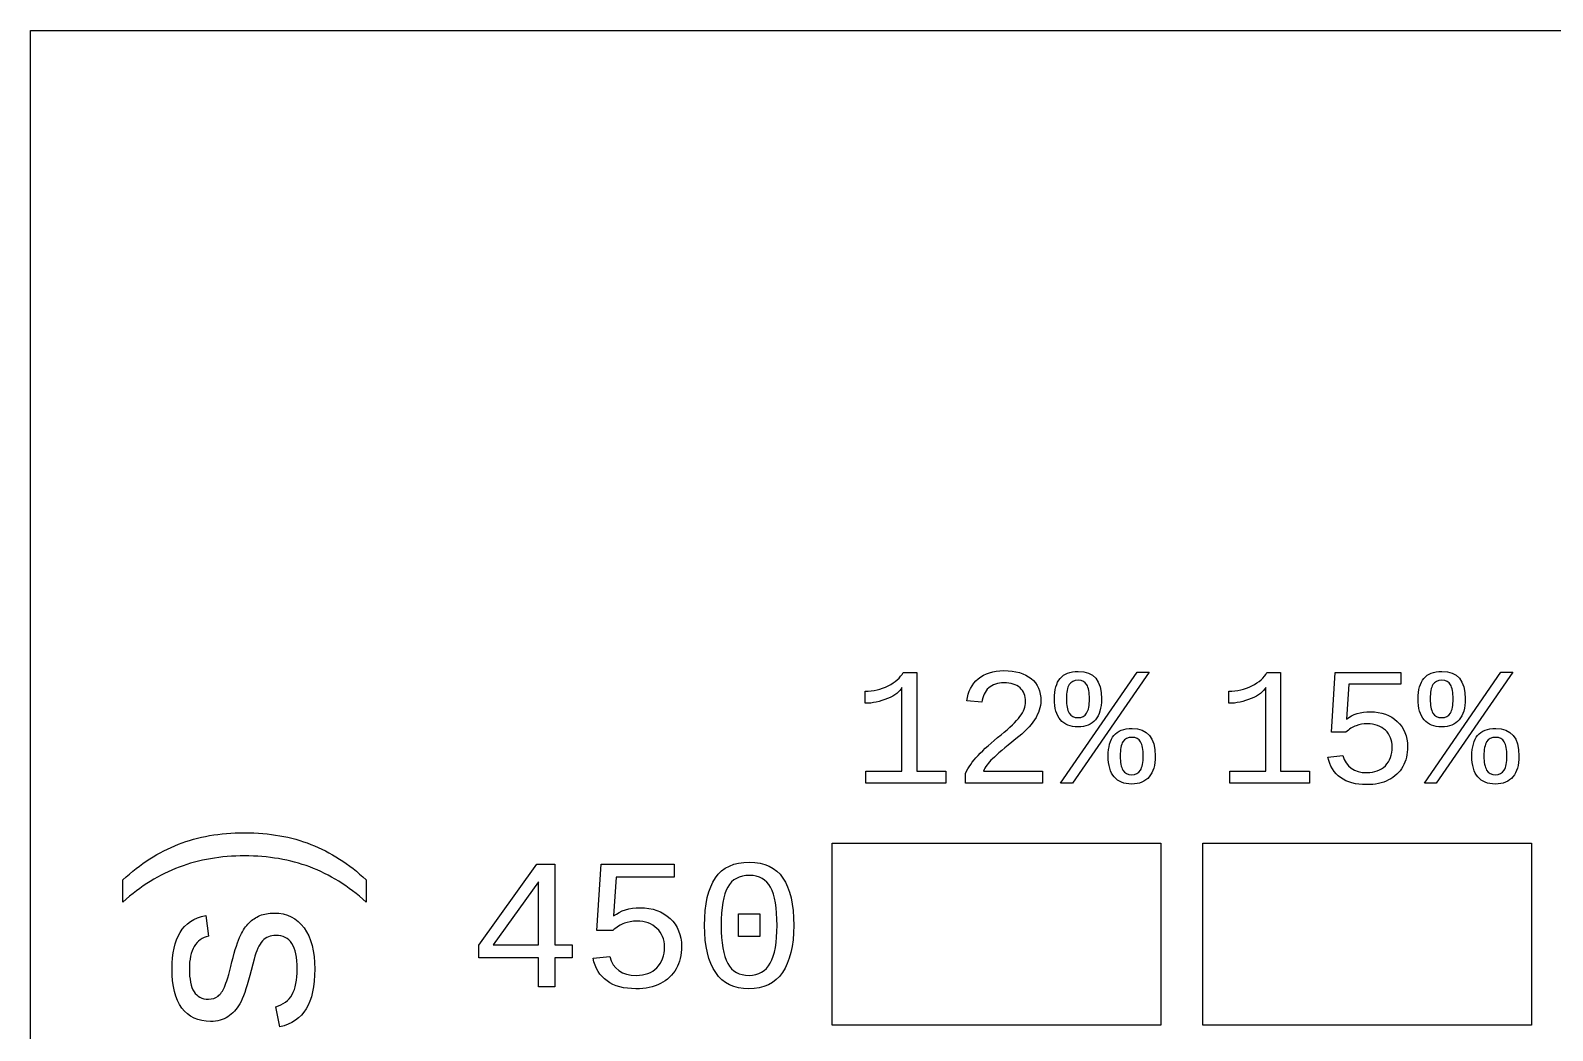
# Model space of a CAD drawing. Extents: x 0 to 218, y 0 to 155.
# Drawn here: x 0.1 to 57.7, y 117.1 to 154.9 of the extents above; entities that cross this region are included whole.
import ezdxf

# ---------------------------------------------------------------- set-up
doc = ezdxf.new("R2010")
doc.units = 0
doc.layers.add('Ebene_1', color=7, linetype='CONTINUOUS')

msp = doc.modelspace()

# ---------------------------------------------------------------- linework, layer by layer
at = {"layer": 'Ebene_1', "color": 7}
for points in [[(0.131722, 154.868278), (217.86828, 154.868278), (217.86828, 154.868278), (217.86828, 0.131717), (217.86828, 0.131717), (0.131722, 0.131717), (0.131722, 0.131717), (0.131722, 154.868278), (0.131722, 154.868278)], [(39.552352, 126.417517), (39.102767, 126.417517), (41.992513, 130.612611), (42.4483, 130.612611)], [(39.769393, 130.637416)], [(53.310685, 126.417518), (52.861103, 126.417518), (55.750848, 130.612611), (56.206635, 130.612611)], [(53.527728, 130.637416)], [(40.191072, 129.595619)], [(53.949408, 129.595619)], [(41.803378, 128.479408)], [(55.561713, 128.479408)], [(42.225058, 127.43761)], [(52.225481, 127.794178)], [(55.983393, 127.437611)], [(30.458334, 124.139582), (42.89375, 124.139582), (42.89375, 124.139582), (42.89375, 117.260413), (42.89375, 117.260413), (30.458334, 117.260413), (30.458334, 117.260413), (30.458334, 124.139582), (30.458334, 124.139582)], [(44.481251, 124.139582), (56.916667, 124.139582), (56.916667, 124.139582), (56.916667, 117.260413), (56.916667, 117.260413), (44.481251, 117.260413), (44.481251, 117.260413), (44.481251, 124.139582), (44.481251, 124.139582)], [(19.972494, 119.806741), (19.972494, 118.707754), (19.352377, 118.707754), (19.352377, 119.806741), (17.099284, 119.806741), (17.099284, 120.289055), (19.28692, 123.35519), (19.972494, 123.35519), (19.972494, 120.295945), (20.620172, 120.295945), (20.620172, 119.806741)], [(19.352377, 122.683397), (17.629829, 120.295945), (19.352377, 120.295945)], [(9.345138, 121.502366)], [(26.914361, 120.619784), (26.914361, 121.477611), (27.723959, 121.477611), (27.723959, 120.619784)], [(28.375083, 121.033196)], [(29.005535, 121.033196)], [(24.761176, 120.237377)]]:
    msp.add_lwpolyline(points, close=True, dxfattribs=at)
for points in [[(33.146541, 130.600209), (33.661238, 130.600209), (33.661238, 126.867102), (34.755745, 126.867102), (34.755745, 126.417517), (31.738875, 126.417517)], [(46.904876, 130.600209), (47.419573, 130.600209), (47.419573, 126.867103), (48.514081, 126.867103), (48.514081, 126.417518), (45.49721, 126.417518)], [(49.887639, 128.342982), (49.341936, 128.342982), (49.487665, 130.600209), (51.971232, 130.600209), (51.971232, 130.150624), (50.002362, 130.150624), (49.912443, 128.832875)], [(31.71097, 129.431288), (31.71097, 129.890174)], [(31.738875, 126.417517), (31.738875, 126.867102), (33.100032, 126.867102), (33.100032, 130.032801)], [(45.469305, 129.431288), (45.469305, 129.890174)], [(45.49721, 126.417518), (45.49721, 126.867103), (46.858367, 126.867103), (46.858367, 130.032801)], [(36.123104, 129.468495), (35.552596, 129.521205)], [(49.214814, 127.394203), (49.77912, 127.459315)], [(36.178914, 126.870203), (38.420638, 126.870203), (38.420638, 126.417517), (35.506087, 126.417517)], [(35.506087, 126.417517), (35.506087, 126.780287)], [(8.221347, 124.53612), (8.24064, 124.53612)], [(22.163574, 120.847159), (21.557239, 120.847159), (21.719159, 123.35519), (24.478678, 123.35519), (24.478678, 122.855651), (22.291042, 122.855651), (22.191136, 121.391484)], [(3.629724, 121.917158), (3.629724, 122.756383)], [(12.832263, 122.756383), (12.832263, 121.917158)], [(6.764761, 121.410729), (6.861224, 120.629382)], [(21.415988, 119.792961), (22.042995, 119.865306)], [(8.592728, 119.761218), (8.428742, 119.139033)], [(9.562178, 117.195311), (9.412661, 117.962189)]]:
    msp.add_lwpolyline(points, dxfattribs=at)
for points in [[(32.576033, 130.091713), (32.848885, 130.226071), (33.039054, 130.39557), (33.146541, 130.600209)], [(35.552596, 129.521205), (35.593937, 129.872604), (35.737597, 130.150624), (35.983577, 130.355262)], [(35.983577, 130.355262), (36.229557, 130.561968), (36.553052, 130.665321), (36.954061, 130.665321)], [(36.954061, 130.206434), (36.718416, 130.206434), (36.527213, 130.141322), (36.380452, 130.011097)], [(36.954061, 130.665321), (37.394344, 130.665321), (37.737475, 130.566102), (37.983455, 130.367665)], [(37.564876, 130.020399), (37.422249, 130.144422), (37.218644, 130.206434), (36.954061, 130.206434)], [(37.983455, 130.367665), (38.229435, 130.169227), (38.352425, 129.888107), (38.352425, 129.524305)], [(38.867122, 129.595619), (38.867122, 129.940817), (38.939469, 130.200233), (39.084163, 130.373866)], [(39.084163, 130.373866), (39.228857, 130.549566), (39.457267, 130.637416), (39.769393, 130.637416)], [(39.425228, 130.138221), (39.357015, 130.028667), (39.322908, 129.8478), (39.322908, 129.595619)], [(39.766292, 130.302552), (39.607129, 130.302552), (39.49344, 130.247775), (39.425228, 130.138221)], [(40.091853, 130.13202), (40.027775, 130.245708), (39.919254, 130.302552), (39.766292, 130.302552)], [(39.769393, 130.637416), (40.35437, 130.637416), (40.646858, 130.29015), (40.646858, 129.595619)], [(40.191072, 129.595619), (40.191072, 129.841599), (40.157999, 130.020399), (40.091853, 130.13202)], [(46.334368, 130.091713), (46.60722, 130.226071), (46.797389, 130.39557), (46.904876, 130.600209)], [(52.625457, 129.595619), (52.625457, 129.940817), (52.697804, 130.200233), (52.842497, 130.373866)], [(52.842497, 130.373866), (52.987193, 130.549566), (53.215603, 130.637416), (53.527728, 130.637416)], [(53.183564, 130.138221), (53.115351, 130.028667), (53.081244, 129.8478), (53.081244, 129.595619)], [(53.524628, 130.302552), (53.365463, 130.302552), (53.251775, 130.247775), (53.183564, 130.138221)], [(53.850189, 130.13202), (53.786111, 130.245708), (53.67759, 130.302552), (53.524628, 130.302552)], [(53.527728, 130.637416), (54.112705, 130.637416), (54.405193, 130.29015), (54.405193, 129.595619)], [(53.949408, 129.595619), (53.949408, 129.841599), (53.916335, 130.020399), (53.850189, 130.13202)], [(31.71097, 129.890174), (32.016894, 129.890174), (32.305249, 129.957354), (32.576033, 130.091713)], [(32.554329, 129.611122), (32.269075, 129.491232), (31.987955, 129.431288), (31.71097, 129.431288)], [(33.100032, 130.032801), (33.023551, 129.871571), (32.84165, 129.731011), (32.554329, 129.611122)], [(36.380452, 130.011097), (36.235758, 129.88294), (36.149975, 129.702072), (36.123104, 129.468495)], [(37.778817, 129.490199), (37.778817, 129.719642), (37.707503, 129.896375), (37.564876, 130.020399)], [(39.093465, 128.804969), (38.94257, 128.982736), (38.867122, 129.246286), (38.867122, 129.595619)], [(39.322908, 129.595619), (39.322908, 129.35584), (39.357015, 129.178073), (39.425228, 129.062318)], [(40.085652, 129.059217), (40.155932, 129.174973), (40.191072, 129.353773), (40.191072, 129.595619)], [(40.646858, 129.595619), (40.646858, 129.25042), (40.571411, 128.987904), (40.420516, 128.80807)], [(45.469305, 129.890174), (45.775229, 129.890174), (46.063584, 129.957354), (46.334368, 130.091713)], [(46.312664, 129.611122), (46.02741, 129.491232), (45.74629, 129.431288), (45.469305, 129.431288)], [(46.858367, 130.032801), (46.781886, 129.871571), (46.599985, 129.731011), (46.312664, 129.611122)], [(52.8518, 128.804969), (52.700905, 128.982736), (52.625457, 129.246286), (52.625457, 129.595619)], [(53.081244, 129.595619), (53.081244, 129.35584), (53.115351, 129.178073), (53.183564, 129.062318)], [(53.843988, 129.059217), (53.914268, 129.174973), (53.949408, 129.353773), (53.949408, 129.595619)], [(54.405193, 129.595619), (54.405193, 129.25042), (54.329745, 128.987904), (54.17885, 128.80807)], [(37.561775, 128.928993), (37.706469, 129.123296), (37.778817, 129.310365), (37.778817, 129.490199)], [(38.352425, 129.524305), (38.352425, 129.286594), (38.273877, 129.048882), (38.11678, 128.811171)], [(39.425228, 129.062318), (39.49344, 128.946563), (39.606095, 128.888685), (39.763191, 128.888685)], [(39.763191, 128.888685), (39.909952, 128.888685), (40.017439, 128.945529), (40.085652, 129.059217)], [(49.912443, 128.832875), (50.15429, 129.01891), (50.455047, 129.111927), (50.814715, 129.111927)], [(50.814715, 129.111927), (51.236395, 129.111927), (51.576426, 128.989971), (51.834808, 128.746058)], [(53.183564, 129.062318), (53.251775, 128.946563), (53.364429, 128.888685), (53.521527, 128.888685)], [(53.521527, 128.888685), (53.668288, 128.888685), (53.775774, 128.945529), (53.843988, 129.059217)], [(36.851741, 128.243763), (37.180403, 128.50628), (37.417081, 128.734689), (37.561775, 128.928993)], [(38.11678, 128.811171), (37.959684, 128.575526), (37.725073, 128.33368), (37.412947, 128.085633)], [(39.75699, 128.538319), (39.465535, 128.538319), (39.24436, 128.627202), (39.093465, 128.804969)], [(40.420516, 128.80807), (40.26962, 128.628236), (40.048445, 128.538319), (39.75699, 128.538319)], [(41.118147, 128.215858), (41.262842, 128.391558), (41.491252, 128.479408), (41.803378, 128.479408)], [(41.803378, 128.479408), (42.388354, 128.479408), (42.680842, 128.132142), (42.680842, 127.43761)], [(50.278314, 128.584828), (50.14809, 128.537285), (50.017865, 128.45667), (49.887639, 128.342982)], [(50.699994, 128.656141), (50.549099, 128.656141), (50.408539, 128.63237), (50.278314, 128.584828)], [(51.388324, 128.411195), (51.216757, 128.574492), (50.987314, 128.656141), (50.699994, 128.656141)], [(51.645673, 127.781776), (51.645673, 128.038091), (51.55989, 128.247897), (51.388324, 128.411195)], [(51.834808, 128.746058), (52.095257, 128.504212), (52.225481, 128.186919), (52.225481, 127.794178)], [(53.515325, 128.538319), (53.22387, 128.538319), (53.002696, 128.627202), (52.8518, 128.804969)], [(54.17885, 128.80807), (54.027956, 128.628236), (53.806781, 128.538319), (53.515325, 128.538319)], [(54.876482, 128.215858), (55.021177, 128.391558), (55.249587, 128.479408), (55.561713, 128.479408)], [(55.561713, 128.479408), (56.146689, 128.479408), (56.439177, 128.132142), (56.439177, 127.437611)], [(35.977376, 127.459315), (36.19235, 127.688758), (36.483805, 127.950241), (36.851741, 128.243763)], [(37.412947, 128.085633), (36.987134, 127.746636), (36.691544, 127.496522), (36.52618, 127.335291)], [(40.901106, 127.43761), (40.901106, 127.782809), (40.973453, 128.042225), (41.118147, 128.215858)], [(41.459213, 127.980214), (41.391, 127.870659), (41.356894, 127.689792), (41.356894, 127.43761)], [(41.800277, 128.144545), (41.641112, 128.144545), (41.527425, 128.089768), (41.459213, 127.980214)], [(42.125839, 127.974012), (42.06176, 128.0877), (41.95324, 128.144545), (41.800277, 128.144545)], [(42.225058, 127.43761), (42.225058, 127.683591), (42.191985, 127.862391), (42.125839, 127.974012)], [(54.659441, 127.437611), (54.659441, 127.78281), (54.731788, 128.042225), (54.876482, 128.215858)], [(55.217548, 127.980213), (55.149335, 127.870659), (55.115228, 127.689792), (55.115228, 127.437611)], [(55.558612, 128.144545), (55.399447, 128.144545), (55.285759, 128.089768), (55.217548, 127.980213)], [(55.884174, 127.974012), (55.820093, 128.0877), (55.711573, 128.144545), (55.558612, 128.144545)], [(55.983393, 127.437611), (55.983393, 127.683591), (55.95032, 127.862391), (55.884174, 127.974012)], [(35.506087, 126.780287), (35.607373, 127.005596), (35.764469, 127.231939), (35.977376, 127.459315)], [(36.52618, 127.335291), (36.362882, 127.176128), (36.247127, 127.021099), (36.178914, 126.870203)], [(41.12745, 126.646961), (40.976554, 126.824728), (40.901106, 127.088277), (40.901106, 127.43761)], [(41.356894, 127.43761), (41.356894, 127.197832), (41.391, 127.020066), (41.459213, 126.904311)], [(42.119637, 126.90121), (42.189917, 127.016965), (42.225058, 127.195765), (42.225058, 127.43761)], [(42.680842, 127.43761), (42.680842, 127.092412), (42.605394, 126.829896), (42.454499, 126.650062)], [(49.689201, 126.622157), (49.439089, 126.799924), (49.28096, 127.057272), (49.214814, 127.394203)], [(49.77912, 127.459315), (49.896942, 127.0273), (50.199766, 126.811293), (50.68759, 126.811293)], [(51.385223, 127.071742), (51.558856, 127.245375), (51.645673, 127.482053), (51.645673, 127.781776)], [(52.225481, 127.794178), (52.225481, 127.506857), (52.164503, 127.254676), (52.042548, 127.037635)], [(54.885784, 126.646961), (54.734889, 126.824728), (54.659441, 127.088278), (54.659441, 127.437611)], [(55.115228, 127.437611), (55.115228, 127.197832), (55.149335, 127.020065), (55.217548, 126.90431)], [(55.877972, 126.90121), (55.948252, 127.016965), (55.983393, 127.195765), (55.983393, 127.437611)], [(56.439177, 127.437611), (56.439177, 127.092412), (56.363729, 126.829896), (56.212834, 126.650062)], [(41.459213, 126.904311), (41.527425, 126.788556), (41.640079, 126.730678), (41.797176, 126.730678)], [(41.797176, 126.730678), (41.943937, 126.730678), (42.051424, 126.787522), (42.119637, 126.90121)], [(50.68759, 126.811293), (50.979047, 126.811293), (51.211591, 126.898109), (51.385223, 127.071742)], [(52.042548, 127.037635), (51.920591, 126.820594), (51.74179, 126.652129), (51.506145, 126.53224)], [(55.217548, 126.90431), (55.285759, 126.788555), (55.398414, 126.730677), (55.555511, 126.730677)], [(55.555511, 126.730677), (55.702272, 126.730677), (55.809759, 126.787521), (55.877972, 126.90121)], [(41.790974, 126.380311), (41.49952, 126.380311), (41.278345, 126.469195), (41.12745, 126.646961)], [(42.454499, 126.650062), (42.303605, 126.470228), (42.08243, 126.380311), (41.790974, 126.380311)], [(50.675189, 126.355506), (50.267978, 126.355506), (49.939315, 126.44439), (49.689201, 126.622157)], [(51.506145, 126.53224), (51.272567, 126.414418), (50.995582, 126.355506), (50.675189, 126.355506)], [(55.549309, 126.380311), (55.257855, 126.380311), (55.03668, 126.469195), (54.885784, 126.646961)], [(56.212834, 126.650062), (56.061938, 126.470228), (55.840764, 126.380311), (55.549309, 126.380311)], [(5.727787, 124.102038), (6.467334, 124.391426), (7.298521, 124.53612), (8.221347, 124.53612)], [(8.24064, 124.53612), (9.169897, 124.53612), (10.004299, 124.389818), (10.743846, 124.097215)], [(3.629724, 122.756383), (4.28567, 123.364098), (4.985024, 123.81265), (5.727787, 124.102038)], [(10.743846, 124.097215), (11.483393, 123.807826), (12.179532, 123.360882), (12.832263, 122.756383)], [(5.761549, 123.238697), (5.012355, 122.958955), (4.301747, 122.518442), (3.629724, 121.917158)], [(8.230993, 123.663132), (7.333891, 123.663132), (6.510742, 123.521653), (5.761549, 123.238697)], [(10.700438, 123.24352), (9.951244, 123.523261), (9.128096, 123.663132), (8.230993, 123.663132)], [(12.832263, 121.917158), (12.157024, 122.521657), (11.446416, 122.963778), (10.700438, 123.24352)], [(26.042752, 122.831534), (26.316063, 123.22887), (26.745551, 123.427537), (27.331217, 123.427537)], [(27.331217, 123.427537), (27.903103, 123.427537), (28.324554, 123.226573), (28.595568, 122.824644)], [(25.632785, 121.033196), (25.632785, 121.834754), (25.769441, 122.434201), (26.042752, 122.831534)], [(27.331217, 122.924551), (26.949961, 122.924551), (26.675502, 122.777561), (26.507839, 122.483581)], [(28.130481, 122.476691), (27.96971, 122.775264), (27.703288, 122.924551), (27.331217, 122.924551)], [(28.595568, 122.824644), (28.868879, 122.425014), (29.005535, 121.827865), (29.005535, 121.033196)], [(26.507839, 122.483581), (26.342474, 122.189599), (26.259792, 121.706137), (26.259792, 121.033196)], [(28.375083, 121.033196), (28.375083, 121.699247), (28.293549, 122.180412), (28.130481, 122.476691)], [(8.814593, 121.405906), (8.968933, 121.470212), (9.145781, 121.502366), (9.345138, 121.502366)], [(9.345137, 121.502369), (9.837097, 121.502369), (10.216517, 121.315874), (10.483397, 120.942885)], [(22.191136, 121.391484), (22.459853, 121.59819), (22.794028, 121.701544), (23.193658, 121.701544)], [(23.193658, 121.701544), (23.662191, 121.701544), (24.040003, 121.566037), (24.327096, 121.295022)], [(5.790488, 120.76443), (5.993059, 121.105264), (6.317817, 121.320697), (6.764761, 121.410729)], [(8.076653, 120.653497), (8.173116, 120.856069), (8.280833, 121.015232), (8.399803, 121.130988)], [(8.399803, 121.130988), (8.518774, 121.249958), (8.657037, 121.341598), (8.814593, 121.405906)], [(10.483397, 120.942885), (10.750277, 120.573111), (10.883717, 120.053821), (10.883717, 119.385013)], [(22.597657, 121.115878), (22.452964, 121.063053), (22.308269, 120.97348), (22.163574, 120.847159)], [(23.066189, 121.195115), (22.898528, 121.195115), (22.742351, 121.168703), (22.597657, 121.115878)], [(23.831002, 120.922952), (23.640373, 121.104394), (23.385436, 121.195115), (23.066189, 121.195115)], [(24.116945, 120.223597), (24.116945, 120.508391), (24.021631, 120.741509), (23.831002, 120.922952)], [(24.327096, 121.295022), (24.616483, 121.026304), (24.761176, 120.673756), (24.761176, 120.237377)], [(26.053086, 119.248637), (25.772886, 119.657453), (25.632785, 120.252306), (25.632785, 121.033196)], [(26.259792, 121.033196), (26.259792, 120.378627), (26.343624, 119.899759), (26.511287, 119.59659)], [(28.120144, 119.61037), (28.290103, 119.92043), (28.375083, 120.394705), (28.375083, 121.033196)], [(29.005535, 121.033196), (29.005535, 120.256901), (28.861989, 119.663196), (28.574896, 119.252082)], [(5.48663, 119.39466), (5.48663, 119.97022), (5.587916, 120.42681), (5.790488, 120.76443)], [(6.861224, 120.629382), (6.629713, 120.581148), (6.452865, 120.450924), (6.330679, 120.238708)], [(7.753504, 119.659932), (7.869259, 120.119737), (7.976975, 120.450925), (8.076653, 120.653497)], [(8.911055, 120.446103), (8.782438, 120.304624), (8.676329, 120.076329), (8.592728, 119.761218)], [(9.412661, 120.658321), (9.206874, 120.658321), (9.039672, 120.587581), (8.911055, 120.446103)], [(10.020376, 120.34964), (9.885328, 120.555427), (9.682757, 120.658321), (9.412661, 120.658321)], [(10.222948, 119.385013), (10.222948, 119.825526), (10.155424, 120.147068), (10.020376, 120.34964)], [(6.330679, 120.238708), (6.205278, 120.029705), (6.142577, 119.748356), (6.142577, 119.39466)], [(21.943089, 118.935132), (21.665185, 119.13265), (21.489484, 119.418594), (21.415988, 119.792961)], [(22.042995, 119.865306), (22.173909, 119.38529), (22.510381, 119.145283), (23.05241, 119.145283)], [(23.827557, 119.434671), (24.020482, 119.627596), (24.116945, 119.890571), (24.116945, 120.223597)], [(24.761176, 120.237377), (24.761176, 119.918132), (24.693423, 119.637931), (24.557916, 119.396774)], [(5.862835, 117.909134), (5.612032, 118.249969), (5.48663, 118.745144), (5.48663, 119.39466)], [(6.142577, 119.39466), (6.142577, 119.002378), (6.202062, 118.712989), (6.321033, 118.526495)], [(7.473762, 118.704951), (7.541286, 118.856076), (7.634533, 119.174403), (7.753504, 119.659932)], [(10.030022, 118.420387), (10.158639, 118.651897), (10.222948, 118.973439), (10.222948, 119.385013)], [(10.883717, 119.385013), (10.883717, 118.735497), (10.777608, 118.233892), (10.56539, 117.880196)], [(23.05241, 119.145283), (23.376249, 119.145283), (23.634632, 119.241745), (23.827557, 119.434671)], [(24.557916, 119.396774), (24.422408, 119.155617), (24.223741, 118.968433), (23.961915, 118.835223)], [(27.310548, 118.638854), (26.752443, 118.638854), (26.333289, 118.842115), (26.053086, 119.248637)], [(26.511287, 119.59659), (26.681244, 119.295718), (26.949961, 119.145283), (27.317438, 119.145283)], [(28.574896, 119.252082), (28.290102, 118.843263), (27.868653, 118.638854), (27.310548, 118.638854)], [(27.317438, 119.145283), (27.682617, 119.145283), (27.950186, 119.300312), (28.120144, 119.61037)], [(7.227782, 118.362509), (7.324245, 118.439679), (7.406238, 118.553826), (7.473762, 118.704951)], [(8.428742, 119.139033), (8.300125, 118.640643), (8.174724, 118.285339), (8.052538, 118.073121)], [(23.038628, 118.638854), (22.586173, 118.638854), (22.220993, 118.737613), (21.943089, 118.935132)], [(23.961915, 118.835223), (23.702384, 118.70431), (23.394621, 118.638854), (23.038628, 118.638854)], [(6.321033, 118.526495), (6.440003, 118.340001), (6.620067, 118.246754), (6.861224, 118.246754)], [(6.861224, 118.246754), (7.009133, 118.246754), (7.131319, 118.285339), (7.227782, 118.362509)], [(8.052538, 118.073121), (7.927136, 117.864118), (7.776011, 117.700131), (7.599163, 117.581161)], [(9.412661, 117.962189), (9.692403, 118.036143), (9.89819, 118.188876), (10.030022, 118.420387)], [(6.94804, 117.402705), (6.472157, 117.402705), (6.110422, 117.571514), (5.862835, 117.909134)], [(7.599163, 117.581161), (7.422315, 117.46219), (7.205274, 117.402705), (6.94804, 117.402705)], [(10.56539, 117.880196), (10.349957, 117.529714), (10.015553, 117.301419), (9.562178, 117.195311)]]:
    msp.add_open_spline(points, degree=3, dxfattribs=at)

doc.saveas('drawing.dxf')
